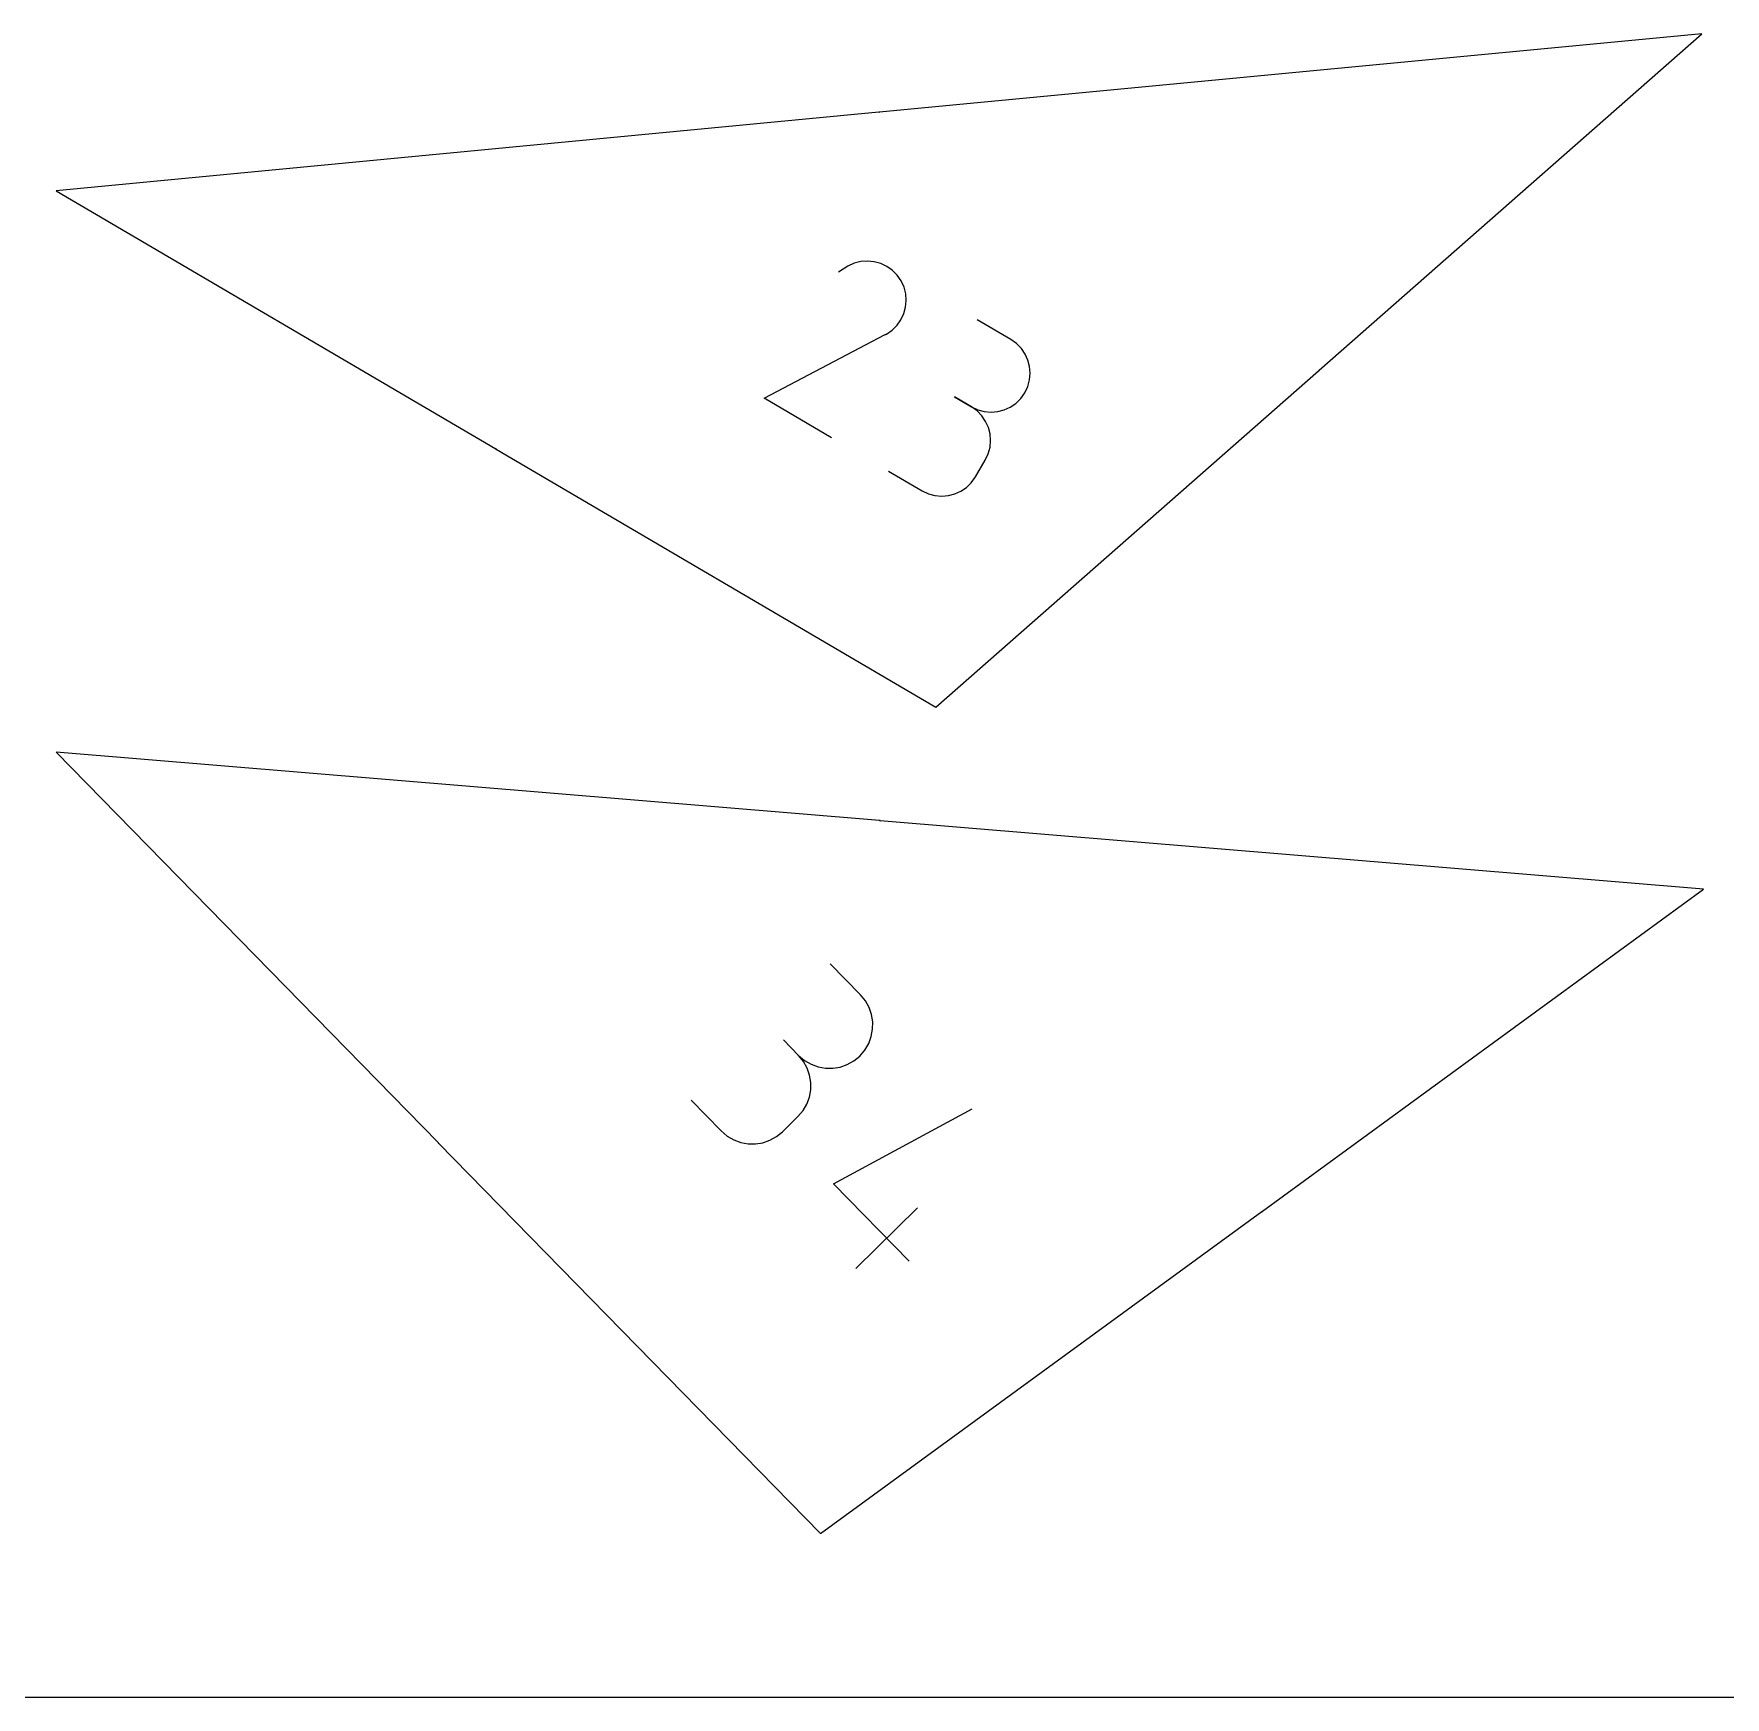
# Model space of a CAD drawing. Extents: x 0 to 500, y 0 to 1020.
# Drawn here: x 276.4 to 396.3, y 0 to 117.9 of the extents above; entities that cross this region are included whole.
import ezdxf

# ---------------------------------------------------------------- set-up
doc = ezdxf.new("R2010")
doc.units = 0

msp = doc.modelspace()

# ---------------------------------------------------------------- linework, layer by layer
at = {"layer": 'annotation', "color": 1}
for p, q in [((336.300161, 112.305623), (336.294815, 112.305114)), ((336.300671, 112.300269), (336.297999, 112.300015)), ((336.298634, 112.293346), (336.300161, 112.305623)), ((336.305195, 112.301775), (336.30519, 112.300613)), ((336.30519, 112.300613), (336.3053, 112.299457)), ((336.305317, 112.302935), (336.305195, 112.301775)), ((336.3053, 112.299457), (336.305525, 112.298316)), ((336.305556, 112.304083), (336.305317, 112.302935)), ((336.305525, 112.298316), (336.305864, 112.297199)), ((336.305914, 112.305211), (336.305556, 112.304083)), ((336.305864, 112.297199), (336.306316, 112.296115)), ((336.306044, 112.305484), (336.305914, 112.305211)), ((336.305914, 112.305211), (336.305914, 112.305211)), ((336.306217, 112.305722), (336.306044, 112.305484)), ((336.306425, 112.305924), (336.306217, 112.305722)), ((336.306316, 112.296115), (336.306881, 112.295072)), ((336.306663, 112.306085), (336.306425, 112.305924)), ((336.306923, 112.306203), (336.306663, 112.306085)), ((336.306881, 112.295072), (336.306881, 112.295072)), ((336.306881, 112.295072), (336.30695, 112.294969)), ((336.307201, 112.306276), (336.306923, 112.306203)), ((336.30695, 112.294969), (336.307026, 112.294871)), ((336.307026, 112.294871), (336.307109, 112.294779)), ((336.307109, 112.294779), (336.307198, 112.294693)), ((336.307198, 112.294693), (336.307294, 112.294615)), ((336.30749, 112.306301), (336.307201, 112.306276)), ((336.307294, 112.294615), (336.307396, 112.294543)), ((336.307396, 112.294543), (336.307503, 112.294479)), ((336.307783, 112.306275), (336.30749, 112.306301)), ((336.307503, 112.294479), (336.307615, 112.294422)), ((336.307615, 112.294422), (336.307732, 112.294373)), ((336.307732, 112.294373), (336.307732, 112.294373)), ((336.307732, 112.294373), (336.308022, 112.294295)), ((336.308075, 112.306195), (336.307783, 112.306275)), ((336.308022, 112.294295), (336.308313, 112.294271)), ((336.308188, 112.306148), (336.308075, 112.306195)), ((336.308075, 112.306195), (336.308075, 112.306195)), ((336.308298, 112.306093), (336.308188, 112.306148)), ((336.308404, 112.30603), (336.308298, 112.306093)), ((336.308313, 112.294271), (336.308601, 112.294297)), ((336.308505, 112.305958), (336.308404, 112.30603)), ((336.3086, 112.305879), (336.308505, 112.305958)), ((336.30869, 112.305793), (336.3086, 112.305879)), ((336.308601, 112.294297), (336.308878, 112.29437)), ((336.308774, 112.305701), (336.30869, 112.305793)), ((336.308851, 112.305603), (336.308774, 112.305701)), ((336.30892, 112.305499), (336.308851, 112.305603)), ((336.308878, 112.29437), (336.309138, 112.294489)), ((336.309487, 112.304457), (336.30892, 112.305499)), ((336.30892, 112.305499), (336.30892, 112.305499)), ((336.309138, 112.294489), (336.309375, 112.29465)), ((336.309375, 112.29465), (336.309583, 112.294851)), ((336.30994, 112.303373), (336.309487, 112.304457)), ((336.309583, 112.294851), (336.309756, 112.295088)), ((336.309756, 112.295088), (336.309887, 112.29536)), ((336.309887, 112.29536), (336.310246, 112.296488)), ((336.309887, 112.29536), (336.309887, 112.29536)), ((336.310281, 112.302256), (336.30994, 112.303373)), ((336.310246, 112.296488), (336.310487, 112.297636)), ((336.310506, 112.301115), (336.310281, 112.302256)), ((336.310487, 112.297636), (336.31061, 112.298796)), ((336.310616, 112.299959), (336.310506, 112.301115)), ((336.31061, 112.298796), (336.310616, 112.299959)), ((334.091125, 101.396186), (333.425474, 100.979516)), ((334.546396, 101.602573), (334.091125, 101.396186)), ((335.017117, 101.721612), (334.546396, 101.602573)), ((335.492839, 101.756272), (335.017117, 101.721612)), ((335.963116, 101.709521), (335.492839, 101.756272)), ((336.4175, 101.584327), (335.963116, 101.709521)), ((336.845544, 101.383659), (336.4175, 101.584327)), ((337.2368, 101.110483), (336.845544, 101.383659)), ((337.580822, 100.767768), (337.2368, 101.110483)), ((337.867162, 100.358483), (337.580822, 100.767768)), ((338.07138, 99.904067), (337.867162, 100.358483)), ((337.867162, 100.358483), (337.867162, 100.358483)), ((338.18898, 99.433618), (338.07138, 99.904067)), ((338.04975, 98.032835), (338.175398, 98.487325)), ((338.175398, 98.487325), (338.22273, 98.957812)), ((338.22273, 98.957812), (338.18898, 99.433618)), ((337.230592, 96.872111), (337.57458, 97.214551)), ((337.57458, 97.214551), (337.848555, 97.605018)), ((337.848555, 97.605018), (338.04975, 98.032835)), ((345.642653, 96.201477), (343.258875, 97.601265)), ((328.168648, 92.042785), (336.738604, 96.54798)), ((336.738604, 96.54798), (336.747697, 96.551404)), ((336.738604, 96.54798), (336.738604, 96.54798)), ((336.747697, 96.551404), (336.756607, 96.555011)), ((336.756607, 96.555011), (336.765398, 96.558835)), ((336.765398, 96.558835), (336.774138, 96.562914)), ((336.774138, 96.562914), (336.782892, 96.567283)), ((336.782892, 96.567283), (336.791725, 96.571978)), ((336.791725, 96.571978), (336.800704, 96.577034)), ((336.800704, 96.577034), (336.809893, 96.582488)), ((336.809893, 96.582488), (336.81936, 96.588375)), ((336.81936, 96.588375), (337.230592, 96.872111)), ((336.81936, 96.588375), (336.81936, 96.588375)), ((346.048785, 95.91124), (345.642653, 96.201477)), ((346.387082, 95.563448), (346.048785, 95.91124)), ((346.65484, 95.168863), (346.387082, 95.563448)), ((346.849356, 94.738244), (346.65484, 95.168863)), ((346.967923, 94.282353), (346.849356, 94.738244)), ((346.966395, 93.337796), (347.007838, 93.81195)), ((347.007838, 93.81195), (346.967923, 94.282353)), ((367.459077, 93.999153), (367.459048, 93.998696)), ((367.459048, 93.998696), (367.459096, 93.998241)), ((367.459183, 93.999598), (367.459077, 93.999153)), ((367.459096, 93.998241), (367.459223, 93.997796)), ((367.459365, 94.000023), (367.459183, 93.999598)), ((367.459223, 93.997796), (367.459429, 93.997373)), ((367.459623, 94.000415), (367.459365, 94.000023)), ((367.459429, 93.997373), (367.459714, 93.996982)), ((367.459956, 94.000765), (367.459623, 94.000415)), ((367.459714, 93.996982), (367.460595, 93.99598)), ((367.461968, 94.002533), (367.459956, 94.000765)), ((367.459956, 94.000765), (367.459956, 94.000765)), ((367.460595, 93.99598), (367.460595, 93.99598)), ((367.460595, 93.99598), (367.460946, 93.995647)), ((367.460946, 93.995647), (367.461338, 93.995389)), ((367.461338, 93.995389), (367.461762, 93.995207)), ((367.461762, 93.995207), (367.462207, 93.995101)), ((367.462207, 93.995101), (367.462663, 93.995072)), ((367.462663, 93.995072), (367.463118, 93.995121)), ((367.463118, 93.995121), (367.463561, 93.995248)), ((367.463561, 93.995248), (367.463983, 93.995454)), ((367.463983, 93.995454), (367.464373, 93.995739)), ((367.464373, 93.995739), (367.466385, 93.997508)), ((367.465366, 94.00552), (367.46939, 94.009057)), ((367.469931, 93.993473), (367.465907, 93.989936)), ((367.466385, 93.997508), (367.469931, 93.993473)), ((367.46939, 94.009057), (367.470933, 93.999803)), ((367.470933, 93.999803), (367.470933, 93.999803)), ((367.470933, 93.999803), (367.470933, 93.999794)), ((367.470933, 93.999794), (367.470934, 93.999785)), ((367.470934, 93.999785), (367.470935, 93.999775)), ((367.470935, 93.999775), (367.470936, 93.999766)), ((367.470936, 93.999766), (367.470937, 93.999757)), ((367.470937, 93.999757), (367.470939, 93.999747)), ((367.470939, 93.999747), (367.470941, 93.999737)), ((367.470941, 93.999737), (367.470943, 93.999727)), ((367.470943, 93.999727), (367.470946, 93.999717)), ((367.470946, 93.999717), (367.470946, 93.999717)), ((367.470946, 93.999717), (367.471082, 93.999252)), ((367.471082, 93.999252), (367.471292, 93.998832)), ((367.471292, 93.998832), (367.471568, 93.998461)), ((367.471568, 93.998461), (367.471901, 93.998146)), ((367.471901, 93.998146), (367.472281, 93.997892)), ((367.472281, 93.997892), (367.4727, 93.997706)), ((367.4727, 93.997706), (367.473148, 93.997592)), ((367.473148, 93.997592), (367.473616, 93.997558)), ((367.473616, 93.997558), (367.474097, 93.997608)), ((367.474097, 93.997608), (367.47456, 93.997747)), ((367.474097, 93.997608), (367.474097, 93.997608)), ((367.47456, 93.997747), (367.47498, 93.997959)), ((367.47498, 93.997959), (367.47535, 93.998236)), ((367.47535, 93.998236), (367.475665, 93.998569)), ((367.475665, 93.998569), (367.475918, 93.998949)), ((367.475918, 93.998949), (367.476104, 93.999368)), ((367.476198, 94.000767), (367.476017, 94.001506)), ((367.476104, 93.999368), (367.476216, 93.999816)), ((367.47625, 94.000286), (367.476198, 94.000767)), ((367.476216, 93.999816), (367.47625, 94.000286)), ((346.338422, 92.014967), (346.628621, 92.421276)), ((346.628621, 92.421276), (346.840891, 92.870651)), ((346.628621, 92.421276), (346.628621, 92.421276)), ((346.840891, 92.870651), (346.966395, 93.337796)), ((332.936205, 89.243209), (328.168648, 92.042785)), ((342.843078, 91.43392), (341.649505, 92.134802)), ((341.649505, 92.134802), (342.843078, 91.43392)), ((343.249209, 91.143683), (342.843078, 91.43392)), ((342.843078, 91.43392), (342.843078, 91.43392)), ((342.843078, 91.43392), (343.294408, 91.220656)), ((343.587506, 90.795891), (343.249209, 91.143683)), ((343.294408, 91.220656), (343.762986, 91.094726)), ((343.762986, 91.094726), (344.238128, 91.053306)), ((344.238128, 91.053306), (344.709152, 91.09357)), ((344.709152, 91.09357), (345.165376, 91.212693)), ((345.165376, 91.212693), (345.596117, 91.407851)), ((345.596117, 91.407851), (345.990693, 91.676217)), ((345.990693, 91.676217), (346.338422, 92.014967)), ((343.855264, 90.401306), (343.587506, 90.795891)), ((344.04978, 89.970687), (343.855264, 90.401306)), ((344.168347, 89.514796), (344.04978, 89.970687)), ((344.166819, 88.570239), (344.208262, 89.044393)), ((344.208262, 89.044393), (344.168347, 89.514796)), ((309.149159, 88.440347), (309.149119, 88.439887)), ((309.149119, 88.439887), (309.149158, 88.439431)), ((309.149158, 88.439431), (309.149273, 88.43899)), ((309.149281, 88.440799), (309.149159, 88.440347)), ((309.149273, 88.43899), (309.149461, 88.438572)), ((309.149487, 88.441235), (309.149281, 88.440799)), ((309.149461, 88.438572), (309.149721, 88.43819)), ((309.149768, 88.441629), (309.149487, 88.441235)), ((309.149487, 88.441235), (309.149487, 88.441235)), ((309.149721, 88.43819), (309.150049, 88.437853)), ((309.150105, 88.441957), (309.149768, 88.441629)), ((309.150049, 88.437853), (309.150442, 88.437572)), ((309.150487, 88.442217), (309.150105, 88.441957)), ((309.150442, 88.437572), (309.152752, 88.436215)), ((309.150905, 88.442406), (309.150487, 88.442217)), ((309.151347, 88.442521), (309.150905, 88.442406)), ((309.151803, 88.44256), (309.151347, 88.442521)), ((309.152263, 88.44252), (309.151803, 88.44256)), ((309.151872, 88.444966), (309.151832, 88.444507)), ((309.151832, 88.444507), (309.151871, 88.444051)), ((309.151871, 88.444051), (309.151986, 88.443609)), ((309.151994, 88.445419), (309.151872, 88.444966)), ((309.151986, 88.443609), (309.152174, 88.443192)), ((309.152199, 88.445855), (309.151994, 88.445419)), ((309.152174, 88.443192), (309.152434, 88.44281)), ((309.152879, 88.447011), (309.152199, 88.445855)), ((309.152199, 88.445855), (309.152199, 88.445855)), ((309.152718, 88.442398), (309.152263, 88.44252)), ((309.152434, 88.44281), (309.152761, 88.442473)), ((309.153155, 88.442192), (309.152718, 88.442398)), ((309.152761, 88.442473), (309.153155, 88.442192)), ((309.153159, 88.447403), (309.152879, 88.447011)), ((309.153155, 88.442192), (309.154311, 88.441512)), ((309.154311, 88.441512), (309.153155, 88.442192)), ((309.153155, 88.442192), (309.153155, 88.442192)), ((309.153495, 88.44773), (309.153159, 88.447403)), ((309.153877, 88.447989), (309.153495, 88.44773)), ((309.154293, 88.448177), (309.153877, 88.447989)), ((309.154735, 88.448292), (309.154293, 88.448177)), ((309.155191, 88.448331), (309.154735, 88.448292)), ((309.155652, 88.44829), (309.155191, 88.448331)), ((309.156106, 88.448168), (309.155652, 88.44829)), ((309.156543, 88.447961), (309.156106, 88.448168)), ((309.158853, 88.446605), (309.156543, 88.447961)), ((309.156543, 88.447961), (309.156543, 88.447961)), ((309.157678, 88.435357), (309.157632, 88.434901)), ((309.157632, 88.434901), (309.157665, 88.43444)), ((309.157665, 88.43444), (309.157779, 88.433984)), ((309.1578, 88.435797), (309.157678, 88.435357)), ((309.157779, 88.433984), (309.157976, 88.433544)), ((309.157995, 88.436212), (309.1578, 88.435797)), ((309.157976, 88.433544), (309.157976, 88.433544)), ((309.157976, 88.433544), (309.158254, 88.433147)), ((309.15826, 88.43659), (309.157995, 88.436212)), ((309.158254, 88.433147), (309.158587, 88.432815)), ((309.158593, 88.436922), (309.15826, 88.43659)), ((309.158587, 88.432815), (309.158966, 88.43255)), ((309.158992, 88.437197), (309.158593, 88.436922)), ((309.158966, 88.43255), (309.159381, 88.432356)), ((309.159001, 88.437203), (309.158992, 88.437197)), ((309.158992, 88.437197), (309.158992, 88.437197)), ((309.15901, 88.437208), (309.159001, 88.437203)), ((309.159019, 88.437213), (309.15901, 88.437208)), ((309.159027, 88.437217), (309.159019, 88.437213)), ((309.159036, 88.437222), (309.159027, 88.437217)), ((309.159044, 88.437226), (309.159036, 88.437222)), ((309.159053, 88.437229), (309.159044, 88.437226)), ((309.159061, 88.437233), (309.159053, 88.437229)), ((309.15907, 88.437236), (309.159061, 88.437233)), ((309.167374, 88.441602), (309.15907, 88.437236)), ((309.15907, 88.437236), (309.15907, 88.437236)), ((309.159381, 88.432356), (309.159821, 88.432235)), ((309.159821, 88.432235), (309.160277, 88.432189)), ((309.160277, 88.432189), (309.160738, 88.432223)), ((309.160738, 88.432223), (309.161194, 88.432338)), ((309.161194, 88.432338), (309.161635, 88.432538)), ((309.161635, 88.432538), (309.16228, 88.432942)), ((309.162755, 88.444314), (309.167374, 88.441602)), ((343.128163, 86.460147), (343.829045, 87.653719)), ((343.829045, 87.653719), (344.041315, 88.103094)), ((343.829045, 87.653719), (343.829045, 87.653719)), ((344.041315, 88.103094), (344.166819, 88.570239)), ((336.962794, 86.87931), (339.346573, 85.479522)), ((342.839036, 86.055665), (343.128163, 86.460147)), ((339.346573, 85.479522), (339.346573, 85.479522)), ((339.346573, 85.479522), (339.797885, 85.266227)), ((339.797885, 85.266227), (340.266392, 85.140177)), ((340.266392, 85.140177), (340.741389, 85.09851)), ((340.741389, 85.09851), (341.21217, 85.13836)), ((341.21217, 85.13836), (341.668031, 85.256865)), ((341.668031, 85.256865), (342.098265, 85.45116)), ((342.098265, 85.45116), (342.492169, 85.718381)), ((342.492169, 85.718381), (342.839036, 86.055665)), ((336.363708, 62.111942), (336.358356, 62.112387)), ((336.36003, 62.100129), (336.363708, 62.111942)), ((336.363262, 62.106582), (336.360586, 62.106805)), ((336.36777, 62.10612), (336.367673, 62.104962)), ((336.367673, 62.104962), (336.367693, 62.103799)), ((336.367693, 62.103799), (336.367828, 62.10264)), ((336.367981, 62.107263), (336.36777, 62.10612)), ((336.367828, 62.10264), (336.368081, 62.101493)), ((336.368306, 62.108383), (336.367981, 62.107263)), ((336.368081, 62.101493), (336.368452, 62.100367)), ((336.368745, 62.10947), (336.368306, 62.108383)), ((336.368452, 62.100367), (336.368452, 62.100367)), ((336.368452, 62.100367), (336.368502, 62.100253)), ((336.368502, 62.100253), (336.368559, 62.100143)), ((336.368559, 62.100143), (336.368625, 62.100038)), ((336.368625, 62.100038), (336.368698, 62.099938)), ((336.368698, 62.099938), (336.368778, 62.099843)), ((336.369297, 62.110517), (336.368745, 62.10947)), ((336.368778, 62.099843), (336.368865, 62.099755)), ((336.368865, 62.099755), (336.368959, 62.099673)), ((336.368959, 62.099673), (336.36906, 62.099597)), ((336.36906, 62.099597), (336.369167, 62.099528)), ((336.369167, 62.099528), (336.369167, 62.099528)), ((336.369167, 62.099528), (336.369438, 62.0994)), ((336.369474, 62.110762), (336.369297, 62.110517)), ((336.369297, 62.110517), (336.369297, 62.110517)), ((336.369438, 62.0994), (336.36972, 62.099324)), ((336.369686, 62.110966), (336.369474, 62.110762)), ((336.369926, 62.111127), (336.369686, 62.110966)), ((336.36972, 62.099324), (336.370008, 62.099299)), ((336.370189, 62.111244), (336.369926, 62.111127)), ((336.370008, 62.099299), (336.370293, 62.099322)), ((336.370466, 62.111314), (336.370189, 62.111244)), ((336.370293, 62.099322), (336.37057, 62.099393)), ((336.370753, 62.111337), (336.370466, 62.111314)), ((336.37057, 62.099393), (336.370833, 62.099509)), ((336.371041, 62.11131), (336.370753, 62.111337)), ((336.370833, 62.099509), (336.371073, 62.09967)), ((336.371325, 62.111232), (336.371041, 62.11131)), ((336.371073, 62.09967), (336.371285, 62.099873)), ((336.371285, 62.099873), (336.371461, 62.100117)), ((336.371598, 62.111102), (336.371325, 62.111232)), ((336.371461, 62.100117), (336.372015, 62.101164)), ((336.371461, 62.100117), (336.371461, 62.100117)), ((336.371702, 62.111036), (336.371598, 62.111102)), ((336.371598, 62.111102), (336.371598, 62.111102)), ((336.3718, 62.110962), (336.371702, 62.111036)), ((336.371892, 62.110881), (336.3718, 62.110962)), ((336.371979, 62.110793), (336.371892, 62.110881)), ((336.372059, 62.110698), (336.371979, 62.110793)), ((336.372015, 62.101164), (336.372456, 62.102252)), ((336.372133, 62.110598), (336.372059, 62.110698)), ((336.372198, 62.110492), (336.372133, 62.110598)), ((336.372257, 62.110382), (336.372198, 62.110492)), ((336.372306, 62.110267), (336.372257, 62.110382)), ((336.37268, 62.109141), (336.372306, 62.110267)), ((336.372306, 62.110267), (336.372306, 62.110267)), ((336.372456, 62.102252), (336.372783, 62.103371)), ((336.372934, 62.107994), (336.37268, 62.109141)), ((336.372783, 62.103371), (336.372995, 62.104514)), ((336.373071, 62.106835), (336.372934, 62.107994)), ((336.372995, 62.104514), (336.373091, 62.105672)), ((336.373091, 62.105672), (336.373071, 62.106835)), ((334.986778, 49.764905), (332.842271, 51.957334)), ((335.33708, 49.335972), (334.986778, 49.764905)), ((335.598008, 48.86517), (335.33708, 49.335972)), ((335.769801, 48.364804), (335.598008, 48.86517)), ((335.852693, 47.847184), (335.769801, 48.364804)), ((335.570342, 46.31386), (335.752727, 46.809404)), ((335.752727, 46.809404), (335.846923, 47.324615)), ((335.846923, 47.324615), (335.852693, 47.847184)), ((330.60192, 45.475891), (329.528153, 46.573653)), ((329.528153, 46.573653), (330.60192, 45.475891)), ((334.941952, 45.430998), (335.300005, 45.850289)), ((335.300005, 45.850289), (335.570342, 46.31386)), ((330.952222, 45.046958), (330.60192, 45.475891)), ((330.60192, 45.475891), (330.60192, 45.475891)), ((330.60192, 45.475891), (331.023017, 45.116205)), ((331.213151, 44.576156), (330.952222, 45.046958)), ((331.023017, 45.116205), (331.487998, 44.844995)), ((331.384943, 44.07579), (331.213151, 44.576156)), ((331.487998, 44.844995), (331.984606, 44.662346)), ((331.984606, 44.662346), (332.500583, 44.568344)), ((332.500583, 44.568344), (333.023671, 44.563072)), ((333.023671, 44.563072), (333.541609, 44.646616)), ((333.541609, 44.646616), (334.042141, 44.819062)), ((334.042141, 44.819062), (334.513008, 45.080494)), ((334.513008, 45.080494), (334.941952, 45.430998)), ((334.941952, 45.430998), (334.941952, 45.430998)), ((331.467836, 43.55817), (331.384943, 44.07579)), ((331.462066, 43.035601), (331.467836, 43.55817)), ((322.980985, 42.311594), (325.125492, 40.119166)), ((330.915147, 41.561275), (331.185485, 42.024846)), ((331.185485, 42.024846), (331.36787, 42.52039)), ((331.36787, 42.52039), (331.462066, 43.035601)), ((329.459332, 40.068216), (330.557095, 41.141984)), ((330.557095, 41.141984), (330.915147, 41.561275)), ((330.557095, 41.141984), (330.557095, 41.141984)), ((333.086062, 36.37097), (342.905685, 41.691954)), ((325.125492, 40.119166), (325.125492, 40.119166)), ((325.125492, 40.119166), (325.54656, 39.759452)), ((325.54656, 39.759452), (326.011431, 39.488134)), ((328.562551, 39.459243), (329.032069, 39.719356)), ((329.032069, 39.719356), (329.459332, 40.068216)), ((305.077756, 39.279413), (305.069872, 39.275141)), ((305.076503, 39.284219), (305.072983, 39.280775)), ((305.073451, 39.283814), (305.077756, 39.279413)), ((305.075539, 39.270618), (305.075535, 39.270199)), ((305.075535, 39.270199), (305.075601, 39.269783)), ((305.075615, 39.271032), (305.075539, 39.270618)), ((305.075601, 39.269783), (305.075739, 39.269381)), ((305.075761, 39.27143), (305.075615, 39.271032)), ((305.075739, 39.269381), (305.075949, 39.269003)), ((305.075978, 39.271802), (305.075761, 39.27143)), ((305.075949, 39.269003), (305.07623, 39.268659)), ((305.076266, 39.272139), (305.075978, 39.271802)), ((305.07623, 39.268659), (305.077952, 39.266899)), ((305.07661, 39.27242), (305.076266, 39.272139)), ((305.076266, 39.272139), (305.076266, 39.272139)), ((305.076988, 39.27263), (305.07661, 39.27242)), ((305.07739, 39.272768), (305.076988, 39.27263)), ((305.077806, 39.272836), (305.07739, 39.272768)), ((305.078226, 39.272831), (305.077806, 39.272836)), ((305.07864, 39.272756), (305.078226, 39.272831)), ((305.079039, 39.272609), (305.07864, 39.272756)), ((305.079412, 39.272391), (305.079039, 39.272609)), ((305.07906, 39.274062), (305.079055, 39.273642)), ((305.079055, 39.273642), (305.079122, 39.273227)), ((305.079136, 39.274476), (305.07906, 39.274062)), ((305.079122, 39.273227), (305.07926, 39.272825)), ((305.079282, 39.274873), (305.079136, 39.274476)), ((305.07926, 39.272825), (305.079469, 39.272447)), ((305.079499, 39.275246), (305.079282, 39.274873)), ((305.07975, 39.272103), (305.079412, 39.272391)), ((305.079469, 39.272447), (305.07975, 39.272103)), ((305.079786, 39.275582), (305.079499, 39.275246)), ((305.07975, 39.272103), (305.080613, 39.271221)), ((305.080613, 39.271221), (305.07975, 39.272103)), ((305.07975, 39.272103), (305.07975, 39.272103)), ((305.080668, 39.276444), (305.079786, 39.275582)), ((305.079786, 39.275582), (305.079786, 39.275582)), ((305.081011, 39.276725), (305.080668, 39.276444)), ((305.081388, 39.276933), (305.081011, 39.276725)), ((305.081789, 39.277071), (305.081388, 39.276933)), ((305.082204, 39.277137), (305.081789, 39.277071)), ((305.082624, 39.277133), (305.082204, 39.277137)), ((305.083038, 39.277057), (305.082624, 39.277133)), ((305.083436, 39.27691), (305.083038, 39.277057)), ((305.083809, 39.276692), (305.083436, 39.27691)), ((305.084147, 39.276404), (305.083809, 39.276692)), ((305.085869, 39.274643), (305.084147, 39.276404)), ((305.084147, 39.276404), (305.084147, 39.276404)), ((326.011431, 39.488134), (326.507812, 39.305262)), ((326.507812, 39.305262), (327.023408, 39.210887)), ((327.023408, 39.210887), (327.545926, 39.205059)), ((327.545926, 39.205059), (328.063072, 39.287828)), ((328.063072, 39.287828), (328.562551, 39.459243)), ((338.448238, 30.88897), (333.086062, 36.37097)), ((334.646013, 30.385278), (339.03087, 34.674292)), ((363.440384, 34.417457), (363.440314, 34.417005)), ((363.440314, 34.417005), (363.440321, 34.416547)), ((363.440321, 34.416547), (363.440406, 34.416093)), ((363.44053, 34.417891), (363.440384, 34.417457)), ((363.440406, 34.416093), (363.440573, 34.415653)), ((363.44075, 34.418297), (363.44053, 34.417891)), ((363.440573, 34.415653), (363.440822, 34.415238)), ((363.441043, 34.418665), (363.44075, 34.418297)), ((363.440822, 34.415238), (363.441609, 34.41416)), ((363.441406, 34.418983), (363.441043, 34.418665)), ((363.44357, 34.420562), (363.441406, 34.418983)), ((363.441406, 34.418983), (363.441406, 34.418983)), ((363.441609, 34.41416), (363.441609, 34.41416)), ((363.441609, 34.41416), (363.441928, 34.413796)), ((363.441928, 34.413796), (363.442295, 34.413504)), ((363.442295, 34.413504), (363.442701, 34.413284)), ((363.442701, 34.413284), (363.443135, 34.413138)), ((363.443135, 34.413138), (363.443586, 34.413068)), ((363.443586, 34.413068), (363.444043, 34.413076)), ((363.444043, 34.413076), (363.444497, 34.413162)), ((363.444497, 34.413162), (363.444936, 34.413329)), ((363.444936, 34.413329), (363.44535, 34.413578)), ((363.44535, 34.413578), (363.447514, 34.415157)), ((363.450681, 34.410817), (363.446352, 34.407659)), ((363.447514, 34.415157), (363.450681, 34.410817)), ((363.448366, 34.423281), (363.448295, 34.42283)), ((363.448295, 34.42283), (363.448302, 34.422373)), ((363.448302, 34.422373), (363.448387, 34.421919)), ((363.448512, 34.423715), (363.448366, 34.423281)), ((363.448387, 34.421919), (363.448553, 34.421481)), ((363.448732, 34.424121), (363.448512, 34.423715)), ((363.448553, 34.421481), (363.448801, 34.421068)), ((363.449025, 34.424489), (363.448732, 34.424121)), ((363.448801, 34.421068), (363.449592, 34.419984)), ((363.449389, 34.424808), (363.449025, 34.424489)), ((363.451553, 34.426387), (363.449389, 34.424808)), ((363.449389, 34.424808), (363.449389, 34.424808)), ((363.449592, 34.419984), (363.449592, 34.419984)), ((363.449592, 34.419984), (363.44991, 34.419622)), ((363.44991, 34.419622), (363.450277, 34.41933)), ((363.450277, 34.41933), (363.450682, 34.41911)), ((363.450682, 34.41911), (363.451116, 34.418964)), ((363.451116, 34.418964), (363.451567, 34.418894)), ((363.451567, 34.418894), (363.452025, 34.418901)), ((363.452025, 34.418901), (363.452479, 34.418986)), ((363.45231, 34.417874), (363.45224, 34.417423)), ((363.45224, 34.417423), (363.452248, 34.416965)), ((363.452248, 34.416965), (363.452334, 34.41651)), ((363.452456, 34.418309), (363.45231, 34.417874)), ((363.452334, 34.41651), (363.452501, 34.41607)), ((363.452677, 34.418715), (363.452456, 34.418309)), ((363.452479, 34.418986), (363.452918, 34.419153)), ((363.452501, 34.41607), (363.45275, 34.415656)), ((363.452969, 34.419083), (363.452677, 34.418715)), ((363.45275, 34.415656), (363.45275, 34.415656)), ((363.45275, 34.415656), (363.453068, 34.415294)), ((363.452918, 34.419153), (363.453333, 34.419402)), ((363.453333, 34.419402), (363.452969, 34.419083)), ((363.453068, 34.415294), (363.453435, 34.415002)), ((363.453333, 34.419402), (363.454417, 34.420193)), ((363.454417, 34.420193), (363.453333, 34.419402)), ((363.453333, 34.419402), (363.453333, 34.419402)), ((363.453435, 34.415002), (363.45384, 34.414782)), ((363.45384, 34.414782), (363.454274, 34.414636)), ((363.454274, 34.414636), (363.454725, 34.414566)), ((363.454725, 34.414566), (363.455183, 34.414572)), ((363.455183, 34.414572), (363.455637, 34.414658)), ((363.455637, 34.414658), (363.456076, 34.414825)), ((363.456076, 34.414825), (363.456491, 34.415074)), ((363.456491, 34.415074), (363.458655, 34.416653))]:
    msp.add_line(p, q, dxfattribs=at)
at = {"layer": 'boundary', "color": 5}
for p, q in [((394.612874, 117.859062), (336.328261, 112.302236)), ((367.486726, 94.016265), (394.612874, 117.859062)), ((336.27769, 112.297415), (277.993076, 106.740589)), ((336.300564, 112.325111), (336.27769, 112.297415)), ((336.328261, 112.302236), (336.300564, 112.325111)), ((277.993076, 106.740589), (309.135846, 88.453121)), ((340.322421, 70.13993), (367.44857, 93.982727)), ((367.44857, 93.982727), (367.484417, 93.980418)), ((367.484417, 93.980418), (367.486726, 94.016265)), ((309.135846, 88.453121), (309.144887, 88.418356)), ((309.144887, 88.418356), (309.179652, 88.427398)), ((309.179652, 88.427398), (340.322421, 70.13993)), ((277.993076, 66.96493), (305.058816, 39.294373)), ((336.340138, 62.107844), (277.993076, 66.96493)), ((336.367558, 62.131049), (336.340138, 62.107844)), ((336.390763, 62.10363), (336.367558, 62.131049)), ((394.737825, 57.246544), (336.390763, 62.10363)), ((363.46947, 34.431993), (394.737825, 57.246544)), ((305.058816, 39.294373), (305.058419, 39.258454)), ((305.058419, 39.258454), (305.094338, 39.258057)), ((305.094338, 39.258057), (332.160077, 11.5875)), ((332.160077, 11.5875), (363.428432, 34.402051)), ((363.428432, 34.402051), (363.463923, 34.396503)), ((363.463923, 34.396503), (363.46947, 34.431993))]:
    msp.add_line(p, q, dxfattribs=at)
at = {"layer": 'frame', "color": 5}
msp.add_line((0, 0), (500, 0), dxfattribs=at)

doc.saveas('drawing.dxf')
